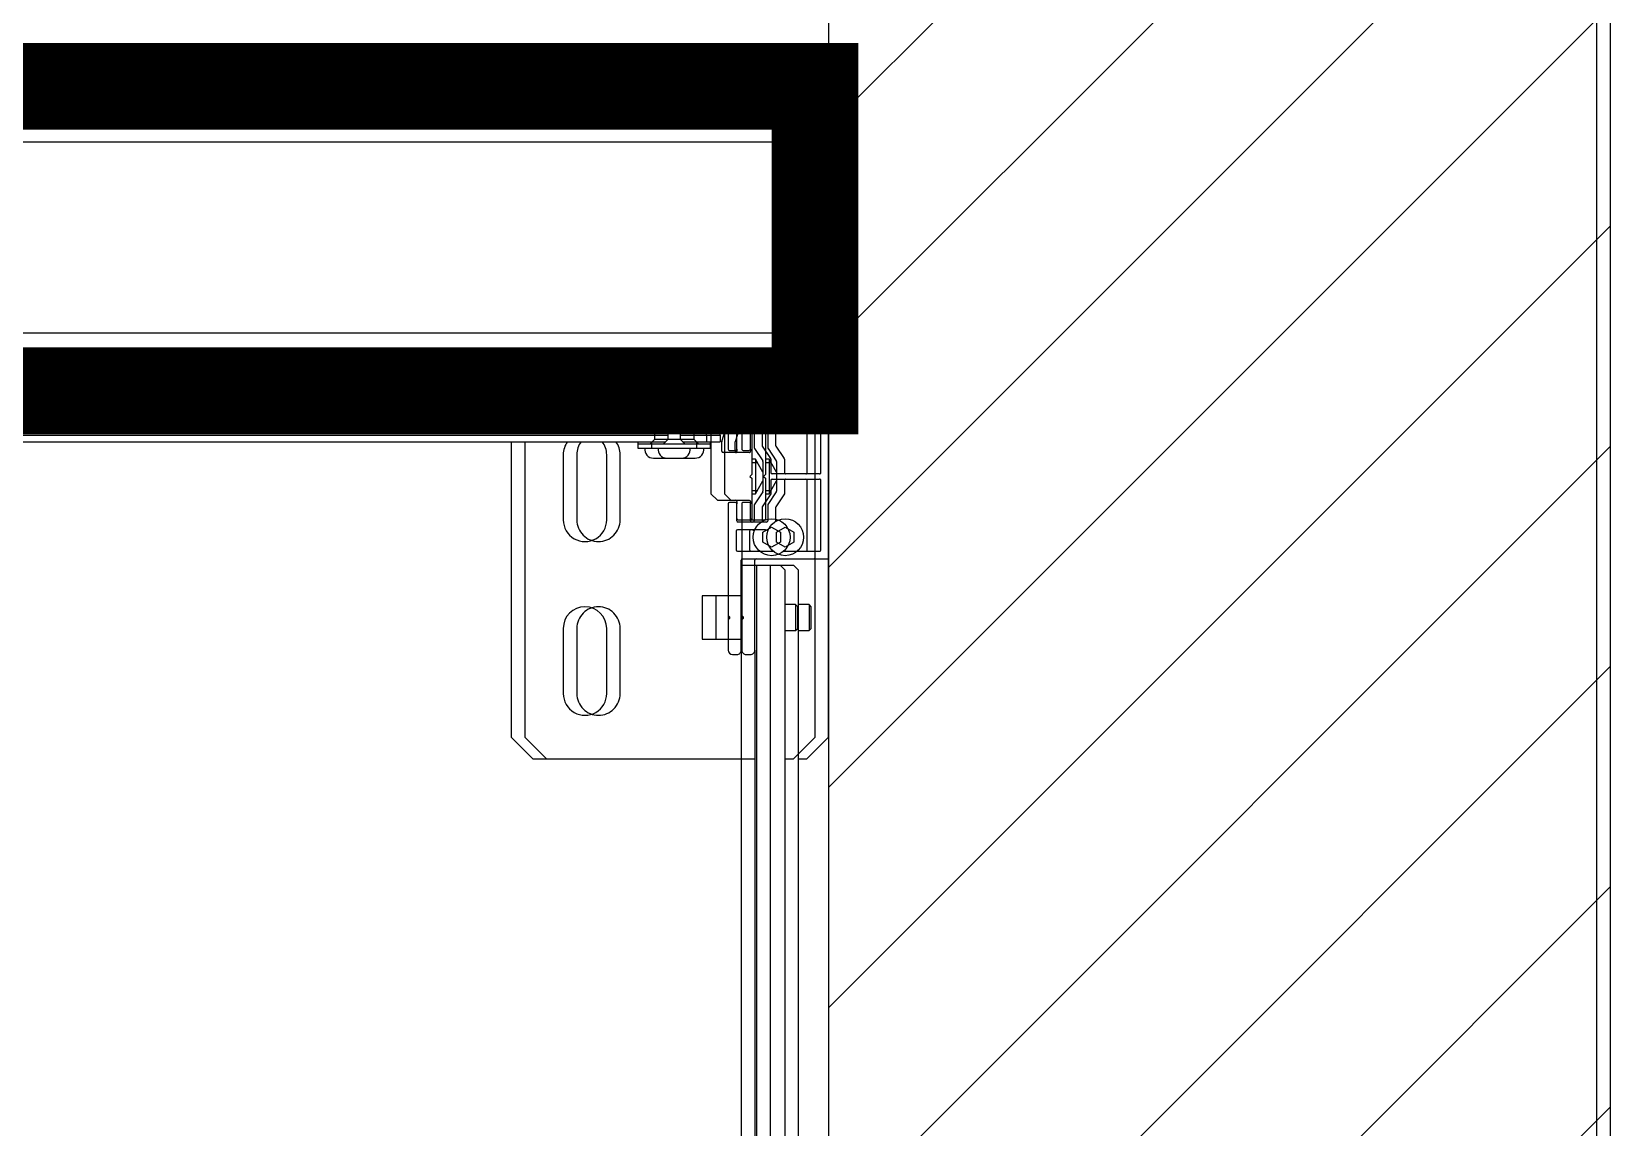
# Model space of a CAD drawing. Header units: centimetres. Extents: x -58072 to 12532, y -30603 to 6224.
# Drawn here: x 9024.44 to 9061.03, y 3203.12 to 3228.34 of the extents above; entities that cross this region are included whole.
import ezdxf

# ---------------------------------------------------------------- set-up
doc = ezdxf.new("R2010")
doc.units = ezdxf.units.CM
for name, color, linetype in [('B Aménagement intérieur', 252, 'Continuous'), ('B GÈnÈral_Hatch', 252, 'Continuous'), ('B Général', 252, 'Continuous'), ('C ANNOTATIONS-prestations', 252, 'Continuous'), ('C ANNOTATIONS-prestations_Hatch', 252, 'Continuous'), ('F REMPLISSAGE-vert clair', 252, 'Continuous'), ('F REMPLISSAGE-vert foncé', 252, 'Continuous'), ('MTI900_Alu', 252, 'Continuous'), ('prlm-CHAUFF', 4, 'Continuous'), ('prlm-GT', 242, 'Continuous'), ('prlm-MOD-PB', 123, 'Continuous')]:
    doc.layers.add(name, color=color, linetype=linetype)
doc.layers.get('prlm-CHAUFF').off()

# ---------------------------------------------------------------- blocks, each defined once
blk = doc.blocks.new('B 60.Gaine 150_70')
at = {"layer": 'B Général', "linetype": 'Continuous', "flags": 128}
for points in [[(-70, 36.305), (19.5, 36.305), (19.5, -2.715), (-70, -2.715)], [(-70, -2.7), (-70, 36.3), (19.5, 36.3), (19.5, -2.7)]]:
    blk.add_lwpolyline(points, close=True, dxfattribs=at)
at = {"layer": 'C ANNOTATIONS-prestations'}
for p, q in [((-69.3, 1.435), (-69.3, 31.935)), ((-68.65, 1.335), (-68.65, 32.035)), ((-68.3, 3.285), (-68.3, 30.055)), ((-69.5, 5.785), (-70, 5.285)), ((-69.3, 5.785), (-69.5, 5.785)), ((-63.5, 5.785), (-68.3, 5.785)), ((-63, 5.285), (-63.5, 5.785)), ((-70, 5.285), (-70, 1.155)), ((-63, -1.515), (-63, 5.285)), ((-65.2, 4.285), (-65.2, 2.785)), ((-64.2, 2.785), (-64.2, 4.285)), ((-68.1, 3.385), (-68.2, 3.385)), ((-68.3, 3.285), (-68.3, 1.215)), ((-68, 2.585), (-68, 3.285)), ((-67.4, 3.035), (-68, 3.035)), ((-67.4, 2.035), (-67.4, 3.035)), ((-69.55, 2.835), (-69.6, 2.785)), ((-69.6, 2.785), (-69.6, 2.285)), ((-69.55, 2.235), (-69.55, 2.835)), ((-69.3, 2.835), (-69.55, 2.835)), ((-68.029, 2.556), (-68, 2.585)), ((-68, 2.485), (-68, 2.585)), ((-69.6, 2.285), (-69.55, 2.235)), ((-69.55, 2.235), (-69.3, 2.235)), ((-68, 2.485), (-68.029, 2.514)), ((-68, -0.085), (-68, 2.485)), ((-68, 2.035), (-67.4, 2.035)), ((-70, 1.155), (-70, -2.685)), ((-68.33, 1.185), (-69.97, 1.185)), ((-69.3, 1.435), (-69.2, 1.335)), ((-69.2, 1.335), (-68.65, 1.335)), ((-68.65, 1.335), (-68.3, 1.335)), ((-69.82, 0.975), (-69.82, -0.625)), ((-69.283, 1.005), (-69.79, 1.005)), ((-69.2, 0.8), (-69, 0.916)), ((-69.2, 0.57), (-69.2, 0.8)), ((-69, 0.916), (-68.8, 0.8)), ((-68.8, 0.8), (-68.8, 0.57)), ((-68.21, 1.005), (-68.717, 1.005)), ((-68.18, 0.545), (-68.18, 0.975)), ((-69, 0.454), (-69.2, 0.57)), ((-68.8, 0.57), (-69, 0.454)), ((-68.53, 0.515), (-68.21, 0.515)), ((-68.78, -0.001), (-68.78, 0.321)), ((-68.6, -0.065), (-68.6, 0.305)), ((-68.57, 0.335), (-68.23, 0.335)), ((-68.55, 0.255), (-68.55, -0.665)), ((-68.23, 0.285), (-68.52, 0.285)), ((-68.2, 0.305), (-68.2, -0.085)), ((-65.2, 0.285), (-65.2, -1.215)), ((-64.2, -1.215), (-64.2, 0.285)), ((-68.98, -0.311), (-68.785, -0.018)), ((-68.98, -0.625), (-68.98, -0.311)), ((-68.627, -0.315), (-68.8, -0.615)), ((-68.795, -0.357), (-68.6, -0.065)), ((-68.627, -1.115), (-68.627, -0.315)), ((-68.55, -0.315), (-68.627, -0.315)), ((-68.2, -0.135), (-68.2, -0.085)), ((-68.17, -0.115), (-68.03, -0.115)), ((-67.75, -0.165), (-68.17, -0.165)), ((-67.6, -0.315), (-67.75, -0.165)), ((-67.6, -1.715), (-67.6, -0.315)), ((-69.01, -0.655), (-69.79, -0.655)), ((-68.8, -1.056), (-68.8, -0.374)), ((-68.55, -0.392), (-68.671, -0.392)), ((-68.5, -0.715), (-68.55, -0.665)), ((-68.55, -0.765), (-68.5, -0.715)), ((-69.82, -0.805), (-69.82, -2.505)), ((-69.79, -0.775), (-69.01, -0.775)), ((-68.98, -1.11), (-68.98, -0.805)), ((-68.8, -0.815), (-68.627, -1.115)), ((-68.605, -1.357), (-68.795, -1.073)), ((-68.55, -1.038), (-68.671, -1.038)), ((-68.55, -0.765), (-68.55, -1.685)), ((-68.785, -1.412), (-68.975, -1.127)), ((-68.78, -1.851), (-68.78, -1.429)), ((-68.627, -1.115), (-68.55, -1.115)), ((-68.6, -1.735), (-68.6, -1.374)), ((-68.2, -1.345), (-68.2, -1.295)), ((-68.2, -1.345), (-68.2, -1.735)), ((-68.17, -1.265), (-67.88, -1.265)), ((-68.03, -1.315), (-68.17, -1.315)), ((-68, -2.685), (-68, -1.345)), ((-67.85, -1.295), (-67.85, -1.51)), ((-65.92, -1.365), (-67.28, -1.365)), ((-67.28, -1.365), (-67.28, -1.465)), ((-66.275, -1.135), (-66.925, -1.135)), ((-65.92, -1.465), (-65.92, -1.365)), ((-68.23, -1.765), (-68.57, -1.765)), ((-68.52, -1.715), (-68.23, -1.715)), ((-67.95, -1.82), (-67.95, -1.985)), ((-67.852, -1.52), (-67.948, -1.81)), ((-64.88, -1.715), (-67.54, -1.715)), ((-66.95, -1.515), (-67.5, -1.515)), ((-67.5, -1.665), (-67.5, -1.515)), ((-66.9, -1.665), (-67.5, -1.665)), ((-67.5, -1.665), (-67.5, -1.715)), ((-67.28, -1.465), (-67.28, -1.515)), ((-65.92, -1.465), (-67.28, -1.465)), ((-67, -1.465), (-66.9, -1.565)), ((-66.9, -1.565), (-66.3, -1.565)), ((-66.9, -1.565), (-66.9, -1.715)), ((-66.3, -1.565), (-66.2, -1.465)), ((-66.3, -1.715), (-66.3, -1.565)), ((15.8, -1.665), (-66.3, -1.665)), ((15.75, -1.515), (-66.25, -1.515)), ((-65.92, -1.515), (-65.92, -1.465)), ((-64.85, -1.985), (-64.85, -1.745)), ((14.35, -1.815), (-64.85, -1.815)), ((-69.2, -2.1), (-69, -1.984)), ((-69.2, -2.33), (-69.2, -2.1)), ((-69, -1.984), (-68.8, -2.1)), ((-68.8, -2.1), (-68.8, -2.33)), ((-68.21, -1.945), (-68.556, -1.945)), ((-68.18, -2.505), (-68.18, -1.975)), ((-67.92, -2.015), (-66.65, -2.015)), ((-67.5, -2.015), (-67.5, -2.715)), ((-66.9, -2.015), (-66.9, -2.465)), ((-66.65, -2.015), (-66.6, -1.965)), ((-66.6, -1.965), (-66.55, -2.015)), ((-66.55, -2.015), (-64.88, -2.015)), ((-66.3, -2.465), (-66.3, -2.015)), ((-69.79, -2.535), (-69.283, -2.535)), ((-69, -2.446), (-69.2, -2.33)), ((-68.8, -2.33), (-69, -2.446)), ((-68.717, -2.535), (-68.21, -2.535)), ((-66.3, -2.465), (-66.9, -2.465)), ((-70, -2.685), (-70, -2.715)), ((-70, -2.715), (-69.97, -2.715)), ((-69.97, -2.715), (-68.03, -2.715)), ((-68.03, -2.715), (-67.5, -2.715)), ((17, -2.715), (-67.5, -2.715))]:
    blk.add_line(p, q, dxfattribs=at)
at = {"layer": 'C ANNOTATIONS-prestations', "flags": 128}
for points in [[(-64.2, 4.285, 0.414214), (-64.7, 4.785, 0.414214), (-65.2, 4.285)], [(-68.2, 3.385, 0.198912), (-68.271, 3.356, 0.198912), (-68.3, 3.285)], [(-68, 3.285, 0.198912), (-68.029, 3.356, 0.198912), (-68.1, 3.385)], [(-65.2, 2.785, 0.414214), (-64.7, 2.285, 0.414214), (-64.2, 2.785)], [(-68.029, 2.556, 0.198912), (-68.038, 2.535, 0.198912), (-68.029, 2.514)], [(-69.97, 1.185, 0.198912), (-69.991, 1.176, 0.198912), (-70, 1.155)], [(-68.33, 1.185, 0.198912), (-68.309, 1.194, 0.198912), (-68.3, 1.215)], [(-69.79, 1.005, 0.198912), (-69.811, 0.996, 0.198912), (-69.82, 0.975)], [(-69.28, 1.005, 0.01196), (-69.281, 1.005, 0.01196), (-69.283, 1.005)], [(-68.717, 1.005, 0.01196), (-68.719, 1.005, 0.01196), (-68.72, 1.005)], [(-68.18, 0.975, 0.198912), (-68.189, 0.996, 0.198912), (-68.21, 1.005)], [(-64.2, 0.285, 0.414214), (-64.7, 0.785, 0.414214), (-65.2, 0.285)], [(-68.599, 0.543, 0.095961), (-68.568, 0.522, 0.095961), (-68.53, 0.515)], [(-68.21, 0.515, 0.198912), (-68.189, 0.524, 0.198912), (-68.18, 0.545)], [(-68.57, 0.335, 0.198912), (-68.591, 0.326, 0.198912), (-68.6, 0.305)], [(-68.52, 0.285, 0.198912), (-68.541, 0.276, 0.198912), (-68.55, 0.255)], [(-68.2, 0.305, 0.198912), (-68.209, 0.326, 0.198912), (-68.23, 0.335)], [(-68.2, 0.255, 0.198912), (-68.209, 0.276, 0.198912), (-68.23, 0.285)], [(-68.795, -0.357, 0.073633), (-68.799, -0.365, 0.073633), (-68.8, -0.374)], [(-68.785, -0.018, 0.073633), (-68.781, -0.01, 0.073633), (-68.78, -0.001)], [(-68.2, -0.085, 0.198912), (-68.191, -0.106, 0.198912), (-68.17, -0.115)], [(-68.2, -0.135, 0.198912), (-68.191, -0.156, 0.198912), (-68.17, -0.165)], [(-68.03, -0.115, 0.198912), (-68.009, -0.106, 0.198912), (-68, -0.085)], [(-69.82, -0.625, 0.198912), (-69.811, -0.646, 0.198912), (-69.79, -0.655)], [(-69.01, -0.655, 0.198912), (-68.989, -0.646, 0.198912), (-68.98, -0.625)], [(-69.79, -0.775, 0.198912), (-69.811, -0.784, 0.198912), (-69.82, -0.805)], [(-68.98, -0.805, 0.198912), (-68.989, -0.784, 0.198912), (-69.01, -0.775)], [(-68.8, -1.056, 0.073633), (-68.799, -1.065, 0.073633), (-68.795, -1.073)], [(-68.98, -1.11, 0.073633), (-68.979, -1.119, 0.073633), (-68.975, -1.127)], [(-68.78, -1.429, 0.073633), (-68.781, -1.42, 0.073633), (-68.785, -1.412)], [(-68.6, -1.374, 0.073633), (-68.601, -1.365, 0.073633), (-68.605, -1.357)], [(-68.17, -1.265, 0.198912), (-68.191, -1.274, 0.198912), (-68.2, -1.295)], [(-68.17, -1.315, 0.198912), (-68.191, -1.324, 0.198912), (-68.2, -1.345)], [(-68, -1.345, 0.198912), (-68.009, -1.324, 0.198912), (-68.03, -1.315)], [(-67.85, -1.295, 0.198912), (-67.859, -1.274, 0.198912), (-67.88, -1.265)], [(-66.925, -1.135, 0.218554), (-67.077, -1.205, 0.218554), (-67.123, -1.365)], [(-67.123, -1.36, 0.003145), (-67.124, -1.362, 0.003145), (-67.124, -1.365)], [(-66.077, -1.365, 0.218554), (-66.123, -1.205, 0.218554), (-66.275, -1.135)], [(-66.076, -1.365, 0.003145), (-66.076, -1.362, 0.003145), (-66.077, -1.36)], [(-65.2, -1.215, 0.080612), (-65.174, -1.373, 0.080612), (-65.1, -1.515)], [(-64.3, -1.515, 0.080612), (-64.226, -1.373, 0.080612), (-64.2, -1.215)], [(-68.6, -1.735, 0.198912), (-68.591, -1.756, 0.198912), (-68.57, -1.765)], [(-68.55, -1.685, 0.198912), (-68.541, -1.706, 0.198912), (-68.52, -1.715)], [(-68.23, -1.715, 0.198912), (-68.209, -1.706, 0.198912), (-68.2, -1.685)], [(-68.23, -1.765, 0.198912), (-68.209, -1.756, 0.198912), (-68.2, -1.735)], [(-67.948, -1.81, 0.040241), (-67.95, -1.815, 0.040241), (-67.95, -1.82)], [(-67.852, -1.52, 0.040241), (-67.85, -1.515, 0.040241), (-67.85, -1.51)], [(-67.6, -1.715, 0.414214), (-67.57, -1.745, 0.414214), (-67.54, -1.715)], [(-64.85, -1.745, 0.198912), (-64.859, -1.724, 0.198912), (-64.88, -1.715)], [(-68.556, -1.945, 0.123554), (-68.604, -1.957, 0.123554), (-68.64, -1.99)], [(-68.18, -1.975, 0.198912), (-68.189, -1.954, 0.198912), (-68.21, -1.945)], [(-67.95, -1.985, 0.198912), (-67.941, -2.006, 0.198912), (-67.92, -2.015)], [(-64.88, -2.015, 0.198912), (-64.859, -2.006, 0.198912), (-64.85, -1.985)], [(-69.82, -2.505, 0.198912), (-69.811, -2.526, 0.198912), (-69.79, -2.535)], [(-69.283, -2.535, 0.01196), (-69.281, -2.535, 0.01196), (-69.28, -2.535)], [(-68.72, -2.535, 0.01196), (-68.719, -2.535, 0.01196), (-68.717, -2.535)], [(-68.21, -2.535, 0.198912), (-68.189, -2.526, 0.198912), (-68.18, -2.505)], [(-70, -2.685, 0.198912), (-69.991, -2.706, 0.198912), (-69.97, -2.715)], [(-68.03, -2.715, 0.198912), (-68.009, -2.706, 0.198912), (-68, -2.685)]]:
    blk.add_lwpolyline(points, format="xyb", dxfattribs=at)
at = {"layer": 'C ANNOTATIONS-prestations'}
for centre in [(-69, 0.685), (-69, -2.215)]:
    blk.add_circle(centre, 0.425, dxfattribs=at)
blk = doc.blocks.new('B 70.MTI900_Alu_390')
at = {"layer": 'MTI900_Alu', "color": 1, "linetype": 'Continuous'}
for p, q in [((-4.225, 0), (4.225, 0)), ((4.278, 0), (4.225, 0)), ((4.225, -0.07), (4.225, 0)), ((4.472, 0), (4.278, 0)), ((4.475, 0), (4.472, 0)), ((4.475, -0.003), (4.475, 0)), ((4.105, -0.025), (4.165, -0.025)), ((4.105, -0.025), (4.105, -0.07)), ((4.165, -0.07), (4.165, -0.025)), ((4.275, -0.003), (4.275, -0.137)), ((4.293, -0.021), (4.293, -0.074)), ((4.3467, -0.018), (4.296, -0.018)), ((4.355, -0.0385), (4.375, -0.0269)), ((4.375, -0.0269), (4.395, -0.0385)), ((4.454, -0.018), (4.4033, -0.018)), ((4.457, -0.191), (4.457, -0.021)), ((4.475, -0.387), (4.475, -0.003)), ((3.96, -0.073), (3.96, -0.097)), ((4.13, -0.07), (3.963, -0.07)), ((4.135, -0.075), (4.13, -0.07)), ((4.14, -0.07), (4.135, -0.075)), ((4.267, -0.07), (4.14, -0.07)), ((4.27, -0.0895), (4.27, -0.073)), ((4.355, -0.0615), (4.355, -0.0385)), ((4.375, -0.0731), (4.355, -0.0615)), ((4.395, -0.0615), (4.375, -0.0731)), ((4.395, -0.0385), (4.395, -0.0615)), ((-4.105, -0.105), (4.105, -0.105)), ((-3.96, -0.09), (3.96, -0.09)), ((3.963, -0.1), (4.229, -0.1)), ((4.105, -0.1), (4.105, -0.115)), ((4.165, -0.115), (4.165, -0.1)), ((4.165, -0.105), (4.225, -0.105)), ((4.225, -0.105), (4.225, -0.1)), ((4.225, -0.105), (4.225, -0.12)), ((4.235, -0.1), (4.235, -0.24)), ((4.2602, -0.1195), (4.2698, -0.0905)), ((4.295, -0.137), (4.295, -0.098)), ((4.296, -0.077), (4.3306, -0.077)), ((4.298, -0.095), (4.332, -0.095)), ((4.327, -0.1), (4.298, -0.1)), ((4.33, -0.195), (4.33, -0.103)), ((4.335, -0.098), (4.335, -0.1341)), ((4.353, -0.0864), (4.353, -0.1286)), ((-4.1, -0.12), (4.1, -0.12)), ((3.775, -0.12), (3.775, -0.8)), ((4.067, -0.12), (4.067, -0.125)), ((4.067, -0.125), (4.203, -0.125)), ((4.067, -0.125), (4.067, -0.135)), ((4.067, -0.135), (4.203, -0.135)), ((4.105, -0.115), (4.095, -0.125)), ((4.165, -0.115), (4.105, -0.115)), ((4.175, -0.125), (4.165, -0.115)), ((4.17, -0.12), (4.225, -0.12)), ((4.203, -0.125), (4.203, -0.12)), ((4.203, -0.135), (4.203, -0.125)), ((4.26, -0.142), (4.26, -0.1205)), ((4.292, -0.145), (4.263, -0.145)), ((4.278, -0.14), (4.292, -0.14)), ((4.295, -0.137), (4.295, -0.142)), ((4.3355, -0.1358), (4.3545, -0.1642)), ((4.3535, -0.1303), (4.3725, -0.1588)), ((3.895, -0.15), (3.895, -0.3)), ((3.995, -0.3), (3.995, -0.15)), ((4.1025, -0.158), (4.1675, -0.158)), ((4.3377, -0.16), (4.33, -0.16)), ((4.33, -0.1677), (4.3421, -0.1677)), ((4.3377, -0.16), (4.3377, -0.24)), ((4.355, -0.19), (4.3377, -0.16)), ((4.355, -0.1659), (4.355, -0.2341)), ((4.373, -0.1605), (4.373, -0.191)), ((4.33, -0.195), (4.325, -0.2)), ((4.325, -0.2), (4.33, -0.205)), ((4.33, -0.297), (4.33, -0.205)), ((4.3377, -0.24), (4.355, -0.21)), ((4.373, -0.209), (4.373, -0.2404)), ((4.454, -0.194), (4.376, -0.194)), ((4.376, -0.206), (4.454, -0.206)), ((4.457, -0.369), (4.457, -0.209)), ((4.235, -0.24), (4.25, -0.255)), ((4.25, -0.255), (4.292, -0.255)), ((4.33, -0.2323), (4.3421, -0.2323)), ((4.33, -0.24), (4.3377, -0.24)), ((4.3545, -0.2358), (4.335, -0.265)), ((4.373, -0.2404), (4.3535, -0.2697)), ((4.275, -0.263), (4.275, -0.52)), ((4.292, -0.26), (4.278, -0.26)), ((4.295, -0.258), (4.295, -0.263)), ((4.295, -0.302), (4.295, -0.263)), ((4.335, -0.265), (4.335, -0.302)), ((4.353, -0.2714), (4.353, -0.3036)), ((4.293, -0.326), (4.293, -0.369)), ((4.328, -0.323), (4.296, -0.323)), ((4.298, -0.3), (4.327, -0.3)), ((4.332, -0.305), (4.298, -0.305)), ((4.355, -0.3285), (4.375, -0.3169)), ((4.355, -0.3515), (4.355, -0.3285)), ((4.375, -0.3169), (4.395, -0.3285)), ((4.395, -0.3285), (4.395, -0.3515)), ((4.375, -0.3631), (4.355, -0.3515)), ((4.395, -0.3515), (4.375, -0.3631)), ((4.296, -0.372), (4.3467, -0.372)), ((4.305, -0.6), (4.305, -0.393)), ((4.308, -0.39), (4.472, -0.39)), ((4.4033, -0.372), (4.454, -0.372)), ((4.475, -0.8), (4.475, -0.387)), ((4.34, -0.405), (4.305, -0.405)), ((4.34, -0.405), (4.34, -3.475)), ((4.395, -0.405), (4.34, -0.405)), ((4.405, -0.415), (4.395, -0.405)), ((4.405, -0.415), (4.405, -3.465)), ((4.215, -0.475), (4.215, -0.575)), ((4.275, -0.475), (4.215, -0.475)), ((4.43, -0.495), (4.405, -0.495)), ((4.43, -0.495), (4.43, -0.555)), ((4.435, -0.5), (4.43, -0.495)), ((4.435, -0.55), (4.435, -0.5)), ((4.275, -0.52), (4.2779, -0.5229)), ((4.275, -0.52), (4.275, -0.53)), ((4.2779, -0.5271), (4.275, -0.53)), ((4.275, -0.53), (4.275, -0.6)), ((3.895, -0.55), (3.895, -0.7)), ((3.995, -0.7), (3.995, -0.55)), ((4.215, -0.575), (4.275, -0.575)), ((4.405, -0.555), (4.43, -0.555)), ((4.43, -0.555), (4.435, -0.55)), ((4.285, -0.61), (4.295, -0.61)), ((4.305, -0.6), (4.305, -3.277)), ((3.775, -0.8), (3.825, -0.85)), ((4.425, -0.85), (4.475, -0.8)), ((3.825, -0.85), (4.305, -0.85)), ((4.405, -0.85), (4.425, -0.85))]:
    blk.add_line(p, q, dxfattribs=at)
for centre in [(4.375, -0.05), (4.375, -0.34)]:
    blk.add_circle(centre, 0.0425, dxfattribs=at)
for centre, radius, start, end in [((4.278, -0.003), 0.003, 90, 180), ((4.472, -0.003), 0.003, 0, 90), ((4.296, -0.021), 0.003, 90, 180), ((4.3467, -0.021), 0.003, 84.5182, 90), ((4.4033, -0.021), 0.003, 90, 95.4818), ((4.454, -0.021), 0.003, 0, 90), ((3.963, -0.073), 0.003, 90, 180), ((4.267, -0.073), 0.003, 0, 90), ((4.3306, -0.067), 0.01, 270, 326.3475), ((3.963, -0.097), 0.003, 180, 270), ((4.232, -0.1), 0.003, 0, 180), ((4.267, -0.0895), 0.003, 341.5651, 0), ((4.296, -0.074), 0.003, 180, 270), ((4.298, -0.098), 0.003, 90, 180), ((4.298, -0.103), 0.003, 90, 180), ((4.327, -0.103), 0.003, 0, 90), ((4.332, -0.098), 0.003, 0, 90), ((3.945, -0.15), 0.05, 143.1301, 180), ((3.945, -0.15), 0.05, 0, 36.8699), ((4.1025, -0.138), 0.02, 171.3731, 270), ((4.1025, -0.133), 0.02, 185.7392, 187.1808), ((4.1675, -0.138), 0.02, 270, 8.6269), ((4.1675, -0.133), 0.02, 352.8192, 354.2608), ((4.263, -0.1205), 0.003, 161.5651, 180), ((4.263, -0.142), 0.003, 180, 270), ((4.278, -0.137), 0.003, 180, 270), ((4.292, -0.137), 0.003, 270, 0), ((4.292, -0.142), 0.003, 270, 0), ((4.338, -0.1341), 0.003, 180, 213.6901), ((4.356, -0.1286), 0.003, 180, 213.6901), ((4.352, -0.1659), 0.003, 0, 33.6901), ((4.37, -0.1605), 0.003, 0, 33.6901), ((4.376, -0.191), 0.003, 180, 270), ((4.376, -0.209), 0.003, 90, 180), ((4.454, -0.191), 0.003, 270, 0), ((4.454, -0.209), 0.003, 0, 90), ((4.292, -0.258), 0.003, 0, 90), ((4.352, -0.2341), 0.003, 326.3099, 0), ((4.278, -0.263), 0.003, 90, 180), ((4.292, -0.263), 0.003, 0, 90), ((4.356, -0.2714), 0.003, 146.3099, 180), ((3.945, -0.3), 0.05, 180, 0), ((4.296, -0.326), 0.003, 90, 180), ((4.298, -0.297), 0.003, 180, 270), ((4.298, -0.302), 0.003, 180, 270), ((4.327, -0.297), 0.003, 270, 0), ((4.328, -0.333), 0.01, 46.149, 90), ((4.332, -0.302), 0.003, 270, 0), ((4.296, -0.369), 0.003, 180, 270), ((4.308, -0.393), 0.003, 90, 180), ((4.3467, -0.369), 0.003, 270, 275.4818), ((4.4033, -0.369), 0.003, 264.5182, 270), ((4.454, -0.369), 0.003, 270, 0), ((4.472, -0.387), 0.003, 270, 0), ((3.945, -0.55), 0.05, 0, 180), ((4.2758, -0.525), 0.003, 315, 45), ((4.285, -0.6), 0.01, 180, 270), ((4.295, -0.6), 0.01, 270, 0), ((3.945, -0.7), 0.05, 180, 0)]:
    blk.add_arc(centre, radius, start, end, dxfattribs=at)

msp = doc.modelspace()

# ---------------------------------------------------------------- hatches: boundary and pattern name
at = {"layer": 'B GÈnÈral_Hatch', "linetype": 'Continuous'}
h = msp.add_hatch(dxfattribs=at)
h.set_pattern_fill('50_BETON', color=256, style=0, pattern_type=2)
h.set_pattern_definition([(45, (0, 0), (2.4253472, -2.6458333), [])])
h.paths.add_polyline_path([(9060.796, 3626.242), (9042.796, 3626.242), (9042.796, 3016.105), (9060.796, 3016.105)])
at = {"layer": 'C ANNOTATIONS-prestations_Hatch', "linetype": 'Continuous'}
h = msp.add_hatch(dxfattribs=at)
h.set_pattern_fill('DALETTES TERRASSE 50X50', color=256, scale=1.406016, style=0, pattern_type=2)
h.set_pattern_definition([(0, (9531.354, 4152.3), (4e-15, -70.3008), []), (-90, (9531.354, 4152.3), (70.3008, 0), [])])
h.paths.add_polyline_path([(8944.484, 4282.216), (8944.484, 4137.39), (9060.484, 4137.39), (9060.484, 2350.491), (9190.484, 2350.491), (9190.796, 3716.389), (9189.484, 3716.389), (9189.484, 4137.39), (9812.484, 4137.39), (9812.484, 4152.352), (11301.042, 4152.352), (11301.042, 2971.388), (11431.443, 2971.388), (11431.445, 4152.297), (11431.445, 4282.297)])

# ---------------------------------------------------------------- linework, layer by layer
at = {"layer": 'B Aménagement intérieur', "linetype": 'Continuous'}
for p, q in [((9042.796, 3227.104), (8946.296, 3227.105)), ((9042.796, 3220.104), (8953.296, 3220.105))]:
    msp.add_line(p, q, dxfattribs=at)
at = {"layer": 'B Général', "linetype": 'Continuous', "lineweight": 18}
for p, q in [((9060.796, 3626.242), (9060.796, 3016.105)), ((9042.796, 3485.389), (9042.796, 3016.105))]:
    msp.add_line(p, q, dxfattribs=at)
at = {"layer": 'B Général', "linetype": 'Continuous'}
for p, q in [((9060.796, 3626.242), (9060.796, 3016.105)), ((9042.796, 3475.389), (9042.796, 3016.105))]:
    msp.add_line(p, q, dxfattribs=at)
at = {"layer": 'C ANNOTATIONS-prestations', "linetype": 'Continuous', "flags": 128}
msp.add_lwpolyline([(8944.484, 4282.216), (8944.484, 4137.39), (9060.484, 4137.39), (9060.484, 2350.491), (9190.484, 2350.491), (9190.796, 3716.389), (9189.484, 3716.389), (9189.484, 4137.39), (9812.484, 4137.39), (9812.484, 4152.352), (11301.042, 4152.352), (11301.042, 2971.388), (11431.443, 2971.388), (11431.445, 4152.297), (11431.445, 4282.297)], close=True, dxfattribs=at)
at = {"layer": 'F REMPLISSAGE-vert clair'}
for p, q in [((9042.796, 3225.804), (8947.596, 3225.805)), ((9042.796, 3221.404), (8951.996, 3221.405))]:
    msp.add_line(p, q, dxfattribs=at)
at = {"layer": 'F REMPLISSAGE-vert foncé', "linetype": 'Continuous'}
for p, q in [((9042.796, 3227.104), (8946.296, 3227.105)), ((9042.796, 3220.104), (8953.296, 3220.105))]:
    msp.add_line(p, q, dxfattribs=at)
at = {"layer": 'F REMPLISSAGE-vert foncé'}
for p, q in [((9042.796, 3225.804), (8947.596, 3225.805)), ((9042.796, 3221.404), (8951.996, 3221.405))]:
    msp.add_line(p, q, dxfattribs=at)
at = {"layer": 'prlm-GT'}
msp.add_lwpolyline([(8899.629, 3252.389), (9042.796, 3252.368), (9042.796, 3227.083), (8946.296, 3227.104), (8946.296, 3189.389), (8899.629, 3189.389)], close=True, dxfattribs=at)
at = {"layer": 'prlm-MOD-PB', "const_width": 2}
msp.add_lwpolyline([(9002.484, 3227.086), (9002.484, 3220.074), (9042.484, 3220.074), (9042.484, 3227.086)], close=True, dxfattribs=at)

# ---------------------------------------------------------------- block references
at = {"layer": 'B Aménagement intérieur', "rotation": 180}
msp.add_blockref('B 60.Gaine 150_70', (8972.796, 3217.389), dxfattribs=at)
at = {"layer": 'prlm-CHAUFF', "xscale": 9.999999999999975, "yscale": 9.999999999999975, "zscale": 9.999999999999975, "rotation": 359.9998846602292}
msp.add_blockref('B 70.MTI900_Alu_390', (8997.734, 3220.104), dxfattribs=at)

doc.saveas('drawing.dxf')
